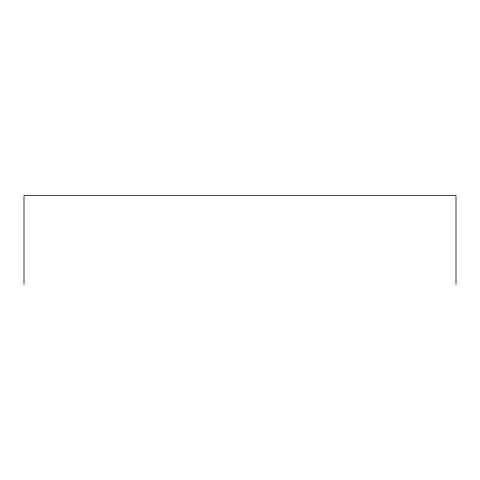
<?xml version="1.0" encoding="UTF-8"?>
<svg xmlns="http://www.w3.org/2000/svg" width="480" height="480" viewBox="0 0 480 480"><rect width="100%" height="100%" fill="white"/><g stroke="black" fill="none" stroke-linecap="round" stroke-linejoin="round"><path stroke-width="0.72" d="M456 284.454L456 195.546L24 195.546L24 284.454"/></g></svg>
